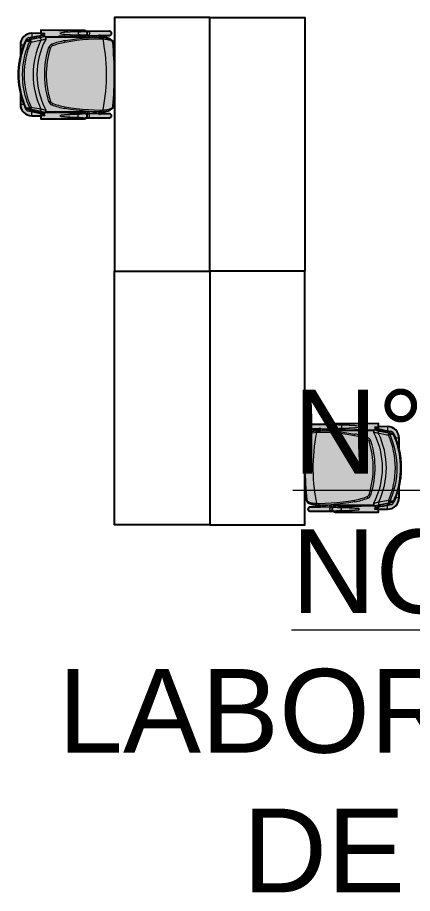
# Model space of a CAD drawing. Header units: metres. Extents: x 512 to 829, y -209 to 245.
# Drawn here: x 706.62 to 709.11, y -134.34 to -128.82 of the extents above; entities that cross this region are included whole.
import ezdxf

# ---------------------------------------------------------------- set-up
doc = ezdxf.new("R2010")
doc.units = ezdxf.units.M
doc.header["$LTSCALE"] = 0.508
doc.layers.get('0').update_dxf_attribs({"lineweight": 15})
doc.layers.add('AMB-NOVOS', color=10, linetype='Continuous', lineweight=15)
doc.layers.add('MB-ARQ-MOBILIÁRIO 02', color=2, linetype='Continuous')
doc.layers.add('MB-ARQ-MOBILIÁRIO-CADEIRAS', color=7, linetype='Continuous')
doc.layers.add('MB-ARQ-MOBILIÁRIO-CADEIRAS-02', color=7, linetype='Continuous', true_color=0x747474)

# ---------------------------------------------------------------- blocks, each defined once
blk = doc.blocks.new('TECTON FIXA')
h = blk.add_hatch(color=256)
edge = h.paths.add_edge_path()
edge.add_line((-0.2473, 0.0321), (-0.2473, 0.0928))
edge.add_line((-0.2473, 0.0928), (-0.2348, 0.0968))
edge.add_line((-0.2348, 0.0968), (-0.2348, 0.0817))
edge.add_arc((-0.105, 0.0817), 0.1298, 180, 204.5205)
edge.add_arc((-0.1939, 0.0412), 0.0321, 204.5205, 259.9408)
edge.add_arc((-0.002, 2.0405), 2.0405, 264.4455, 275.7159)
edge.add_arc((0.196, 0.0391), 0.0294, 280.2206, 337.5854)
edge.add_arc((0.0809, 0.0865), 0.1539, 337.5854, 356.3465)
edge.add_line((0.2344, 0.0767), (0.2348, 0.0968))
edge.add_line((0.2348, 0.0968), (0.2473, 0.0928))
edge.add_line((0.2473, 0.0928), (0.2473, 0.0321))
edge.add_arc((0.26, 0.0321), 0.0127, 180, 360)
edge.add_line((0.2727, 0.0321), (0.2726, 0.1751))
edge.add_arc((0.299, 0.1752), 0.0264, 140.266, 180.0527, ccw=False)
edge.add_line((0.2787, 0.192), (0.279, 0.4651))
edge.add_line((0.279, 0.4651), (0.26, 0.4651))
edge.add_line((0.26, 0.4651), (0.2604, 0.5221))
edge.add_arc((0.1881, 0.5226), 0.0723, 359.6453, 450.3547)
edge.add_line((0.1877, 0.5948), (0.1189, 0.5944))
edge.add_arc((0, 0.0855), 0.5226, 76.8468, 102.9792)
edge.add_line((-0.1174, 0.5948), (-0.1877, 0.5948))
edge.add_arc((-0.1877, 0.5221), 0.0727, 90, 180)
edge.add_line((-0.2604, 0.5221), (-0.26, 0.4651))
edge.add_line((-0.26, 0.4651), (-0.279, 0.4651))
edge.add_line((-0.279, 0.4651), (-0.2789, 0.1891))
edge.add_arc((-0.2605, 0.1891), 0.0185, 180.0184, 226.71)
edge.add_line((-0.2731, 0.1757), (-0.2727, 0.0321))
edge.add_arc((-0.26, 0.0321), 0.0127, 180.1644, 360)
blk.add_lwpolyline([(-0.2727, 0.0321, 1), (-0.2473, 0.0321), (-0.2473, 0.0928), (-0.2348, 0.0968), (-0.2348, 0.0817, 0.107401), (-0.2231, 0.0278, 0.246643), (-0.1995, 0.0096, 0.049216), (0.2012, 0.0101, 0.255663), (0.2231, 0.0278, 0.082044), (0.2344, 0.0767), (0.2348, 0.0968), (0.2473, 0.0928), (0.2473, 0.0321, 1), (0.2727, 0.0321), (0.2726, 0.1751, -0.175367), (0.2787, 0.192), (0.279, 0.4651), (0.26, 0.4651), (0.2604, 0.5221, 0.417845), (0.1877, 0.5948), (0.1189, 0.5944, 0.114521), (-0.1174, 0.5948), (-0.1877, 0.5948, 0.414214), (-0.2604, 0.5221), (-0.26, 0.4651), (-0.279, 0.4651), (-0.2789, 0.1891, 0.206597), (-0.2731, 0.1757), (-0.2727, 0.0321, 0.998567), (-0.2473, 0.0321), (-0.2473, 0.0928), (-0.2348, 0.0968)], format="xyb")
at = {"layer": 'MB-ARQ-MOBILIÁRIO-CADEIRAS', "linetype": 'Continuous', "lineweight": 15}
for p, q in [((-0.213, 0.5562), (-0.213, 0.5633)), ((-0.2098, 0.5579), (-0.2098, 0.5356)), ((-0.1174, 0.5948), (-0.1877, 0.5948)), ((-0.1877, 0.5948), (-0.1877, 0.5736)), ((0.1877, 0.5948), (0.1174, 0.5948)), ((0.1877, 0.5948), (0.1877, 0.5736)), ((0.2098, 0.5579), (0.2098, 0.5356)), ((0.213, 0.5562), (0.213, 0.5633)), ((-0.2604, 0.5221), (-0.2604, 0.4651)), ((-0.2604, 0.5221), (-0.2358, 0.5221)), ((-0.231, 0.5293), (-0.231, 0.5471)), ((-0.2188, 0.5499), (-0.2192, 0.5482)), ((-0.2192, 0.5482), (-0.2192, 0.5399)), ((-0.2188, 0.5356), (-0.2188, 0.5499)), ((-0.2188, 0.5356), (-0.2098, 0.5356)), ((0.2188, 0.5356), (0.2098, 0.5356)), ((0.2188, 0.5356), (0.2188, 0.5499)), ((0.2188, 0.5499), (0.2192, 0.5482)), ((0.2192, 0.5482), (0.2192, 0.5399)), ((0.231, 0.5293), (0.231, 0.5471)), ((0.2604, 0.5221), (0.2358, 0.5221)), ((0.2604, 0.4651), (0.2604, 0.5221)), ((-0.279, 0.4651), (-0.279, 0.3557)), ((-0.279, 0.4651), (-0.26, 0.4651)), ((-0.26, 0.44), (-0.26, 0.4651)), ((-0.26, 0.4651), (-0.2485, 0.4651)), ((-0.2532, 0.4441), (-0.2532, 0.4604)), ((-0.2498, 0.4455), (-0.2494, 0.4465)), ((-0.2498, 0.4455), (-0.2498, 0.4456)), ((-0.2492, 0.447), (-0.2494, 0.4466)), ((-0.2494, 0.4465), (-0.2494, 0.4466)), ((-0.2492, 0.4633), (-0.2492, 0.447)), ((-0.241, 0.3558), (-0.241, 0.442)), ((-0.24, 0.4435), (-0.24, 0.4433)), ((-0.2395, 0.4452), (-0.2395, 0.4447)), ((0.2395, 0.4452), (0.2395, 0.4447)), ((0.24, 0.4433), (0.24, 0.4435)), ((0.241, 0.442), (0.241, 0.3558)), ((0.26, 0.4651), (0.2485, 0.4651)), ((0.2492, 0.4633), (0.2492, 0.447)), ((0.2492, 0.447), (0.2494, 0.4466)), ((0.2494, 0.4465), (0.2494, 0.4466)), ((0.2498, 0.4455), (0.2494, 0.4465)), ((0.2498, 0.4455), (0.2498, 0.4456)), ((0.2532, 0.4441), (0.2532, 0.4604)), ((0.26, 0.44), (0.26, 0.4651)), ((0.279, 0.4651), (0.26, 0.4651)), ((0.279, 0.3557), (0.279, 0.4651)), ((-0.241, 0.4415), (-0.2407, 0.4416)), ((-0.235, 0.1685), (-0.235, 0.4342)), ((-0.2229, 0.4344), (-0.2237, 0.434)), ((-0.2229, 0.4344), (-0.2215, 0.435)), ((0.2229, 0.4344), (0.2215, 0.435)), ((0.2229, 0.4344), (0.2237, 0.434)), ((0.235, 0.4343), (0.235, 0.1685)), ((0.241, 0.4415), (0.2407, 0.4416)), ((-0.279, 0.3557), (-0.279, 0.3555)), ((-0.2787, 0.3449), (-0.2788, 0.3449)), ((-0.2412, 0.3449), (-0.2413, 0.3449)), ((-0.241, 0.3556), (-0.241, 0.3558)), ((0.2412, 0.3449), (0.2413, 0.3449)), ((0.2787, 0.3449), (0.2788, 0.3449)), ((0.279, 0.3557), (0.279, 0.3555)), ((-0.279, 0.2629), (-0.279, 0.1891)), ((-0.2688, 0.2306), (-0.2512, 0.2306)), ((-0.241, 0.1891), (-0.241, 0.2625)), ((0.241, 0.2625), (0.241, 0.1891)), ((0.2688, 0.2306), (0.2512, 0.2306)), ((0.279, 0.1891), (0.279, 0.2629)), ((-0.279, 0.1891), (-0.2789, 0.1891)), ((-0.2727, 0.1752), (-0.2727, 0.1691)), ((-0.2727, 0.1691), (-0.2727, 0.0321)), ((-0.2473, 0.1691), (-0.2473, 0.1751)), ((-0.2473, 0.1034), (-0.2473, 0.1691)), ((-0.2473, 0.1685), (-0.235, 0.1685)), ((-0.2411, 0.1891), (-0.241, 0.1891)), ((0.2473, 0.1685), (0.235, 0.1685)), ((0.2411, 0.1891), (0.241, 0.1891)), ((0.2473, 0.1752), (0.2473, 0.1691)), ((0.2473, 0.1691), (0.2473, 0.1034)), ((0.2727, 0.1691), (0.2727, 0.1751)), ((0.2727, 0.0321), (0.2727, 0.1691)), ((0.279, 0.1891), (0.2789, 0.1891)), ((-0.2473, 0.1596), (-0.2359, 0.1576)), ((-0.2473, 0.1097), (-0.2344, 0.1139)), ((-0.2473, 0.1096), (-0.2344, 0.1138)), ((-0.2442, 0.1108), (-0.2359, 0.1576)), ((0.2473, 0.1097), (0.2344, 0.1139)), ((0.2473, 0.1096), (0.2344, 0.1138)), ((0.2473, 0.1596), (0.2359, 0.1576)), ((0.2359, 0.1576), (0.2442, 0.1108)), ((-0.2504, 0.0918), (-0.2348, 0.0968)), ((-0.2473, 0.0321), (-0.2473, 0.0929)), ((-0.235, 0.0891), (-0.235, 0.0883)), ((0.2504, 0.0918), (0.2348, 0.0968)), ((0.235, 0.0883), (0.235, 0.0891)), ((0.2473, 0.093), (0.2473, 0.0321)), ((-0.2231, 0.0278), (-0.2231, 0.0285)), ((-0.1981, 0.0092), (-0.1981, 0.0093)), ((0.1981, 0.0092), (0.1981, 0.0093)), ((0.2231, 0.0278), (0.2231, 0.0285))]:
    blk.add_line(p, q, dxfattribs=at)
at = {"layer": 'MB-ARQ-MOBILIÁRIO-CADEIRAS', "linetype": 'Continuous', "lineweight": 15, "flags": 128}
for points in [[(-0.213, 0.5633), (-0.1931, 0.5716), (-0.1728, 0.5791), (-0.1523, 0.5857), (-0.1315, 0.5915), (-0.1098, 0.5966), (-0.0879, 0.6008), (-0.0659, 0.604), (-0.0438, 0.6063), (-0.0219, 0.6077), (0, 0.6082), (0.0216, 0.6077), (0.0432, 0.6064), (0.0648, 0.6042), (0.0862, 0.6011), (0.1081, 0.597), (0.1298, 0.5919), (0.1512, 0.586), (0.1724, 0.5792), (0.1929, 0.5717), (0.213, 0.5633)], [(-0.231, 0.5471), (-0.23, 0.5497), (-0.2282, 0.5524), (-0.2259, 0.5549), (-0.2231, 0.5573), (-0.2196, 0.5598), (-0.2156, 0.5621), (-0.213, 0.5633)], [(-0.2188, 0.5499), (-0.2183, 0.5512), (-0.2174, 0.5526), (-0.2163, 0.5538), (-0.2149, 0.555), (-0.2131, 0.5562), (-0.2111, 0.5573), (-0.2098, 0.5579)], [(-0.2098, 0.5579), (-0.1903, 0.566), (-0.1704, 0.5732), (-0.1503, 0.5797), (-0.1299, 0.5854), (-0.1087, 0.5903), (-0.0873, 0.5944), (-0.0658, 0.5976), (-0.0441, 0.5999), (-0.0221, 0.6013), (0, 0.6018), (0.0214, 0.6013), (0.0429, 0.6), (0.0642, 0.5978), (0.0854, 0.5947), (0.1071, 0.5907), (0.1286, 0.5857), (0.1499, 0.5798), (0.1709, 0.5731), (0.1905, 0.5659), (0.2098, 0.5579)], [(-0.2098, 0.5356), (-0.1906, 0.5437), (-0.1711, 0.5511), (-0.1513, 0.5576), (-0.1313, 0.5634), (-0.1104, 0.5685), (-0.0894, 0.5727), (-0.0681, 0.576), (-0.0468, 0.5785), (-0.0234, 0.5801), (0, 0.5806), (0.0246, 0.58), (0.0491, 0.5782), (0.0736, 0.5752), (0.0978, 0.5711), (0.1218, 0.5658), (0.1443, 0.5598), (0.1665, 0.5527), (0.1884, 0.5446), (0.2098, 0.5356)], [(0.2188, 0.5499), (0.2183, 0.5512), (0.2174, 0.5526), (0.2163, 0.5538), (0.2149, 0.555), (0.2131, 0.5562), (0.2111, 0.5573), (0.2098, 0.5579)], [(0.231, 0.5471), (0.23, 0.5497), (0.2282, 0.5524), (0.2259, 0.5549), (0.2231, 0.5573), (0.2196, 0.5598), (0.2156, 0.5621), (0.213, 0.5633)], [(-0.2427, 0.4875), (-0.2369, 0.5175), (-0.231, 0.5471)], [(-0.2419, 0.4736), (-0.2365, 0.5017), (-0.231, 0.5293)], [(-0.2256, 0.526), (-0.2263, 0.5221), (-0.2293, 0.5066), (-0.2362, 0.4704)], [(-0.2317, 0.4728), (-0.2257, 0.5037), (-0.2196, 0.5341)], [(-0.2313, 0.4728), (-0.2251, 0.5044), (-0.2188, 0.5356)], [(-0.231, 0.5293), (-0.2304, 0.5309), (-0.2292, 0.5326), (-0.2273, 0.5345), (-0.2247, 0.5366), (-0.2221, 0.5383), (-0.2192, 0.5399)], [(-0.2055, 0.5271), (-0.2075, 0.5268), (-0.2095, 0.5268), (-0.2116, 0.5272), (-0.2135, 0.528), (-0.2152, 0.5291), (-0.2166, 0.5304), (-0.2178, 0.532), (-0.2185, 0.5338), (-0.2188, 0.5356)], [(-0.2055, 0.5271), (-0.2073, 0.5176), (-0.2147, 0.4791), (-0.2174, 0.4646)], [(0.2055, 0.5271), (0.2075, 0.5268), (0.2095, 0.5268), (0.2116, 0.5272), (0.2135, 0.528), (0.2152, 0.5291), (0.2167, 0.5304), (0.2178, 0.532), (0.2185, 0.5338), (0.2188, 0.5356)], [(0.2055, 0.5271), (0.2073, 0.5176), (0.2147, 0.4791), (0.2174, 0.4646)], [(0.2313, 0.4728), (0.2251, 0.5044), (0.2188, 0.5356)], [(0.231, 0.5293), (0.2304, 0.5309), (0.2292, 0.5326), (0.2273, 0.5345), (0.2247, 0.5366), (0.2221, 0.5383), (0.2192, 0.5399)], [(0.2317, 0.4728), (0.2257, 0.5037), (0.2196, 0.5341)], [(0.2256, 0.526), (0.2263, 0.5221), (0.2293, 0.5066), (0.2362, 0.4704)], [(0.2427, 0.4875), (0.2369, 0.5175), (0.231, 0.5471)], [(0.2419, 0.4736), (0.2365, 0.5017), (0.231, 0.5293)], [(-0.2494, 0.4466), (-0.2496, 0.4462), (-0.2498, 0.4456)], [(-0.2494, 0.4465), (-0.2481, 0.4496), (-0.2468, 0.4532), (-0.2456, 0.4574), (-0.2437, 0.4649), (-0.2419, 0.4736)], [(-0.2435, 0.4431), (-0.2439, 0.442), (-0.244, 0.4412)], [(-0.244, 0.4412), (-0.2428, 0.4417), (-0.2417, 0.442), (-0.2411, 0.4421), (-0.241, 0.442)], [(-0.2362, 0.4704), (-0.2369, 0.4665), (-0.2384, 0.4594), (-0.24, 0.4532), (-0.2417, 0.4476), (-0.2435, 0.4431)], [(-0.24, 0.4433), (-0.2399, 0.4437), (-0.2395, 0.4447)], [(-0.24, 0.4433), (-0.24, 0.4429), (-0.2398, 0.4414), (-0.2394, 0.4398), (-0.2388, 0.4383), (-0.2379, 0.4368), (-0.2366, 0.4355), (-0.2352, 0.4344), (-0.2338, 0.4336), (-0.2323, 0.4331), (-0.2309, 0.4328), (-0.2295, 0.4327), (-0.2283, 0.4327), (-0.2272, 0.4329), (-0.2261, 0.4332), (-0.225, 0.4335), (-0.2237, 0.434), (-0.2237, 0.434)], [(-0.2395, 0.4452), (-0.2381, 0.4482), (-0.2368, 0.4519), (-0.2355, 0.4561), (-0.2342, 0.4611), (-0.2329, 0.4666), (-0.2317, 0.4728)], [(-0.2395, 0.4447), (-0.2381, 0.4477), (-0.2367, 0.4514), (-0.2353, 0.4557), (-0.234, 0.4608), (-0.2326, 0.4665), (-0.2313, 0.4728)], [(-0.2174, 0.4646), (-0.2192, 0.4642), (-0.2211, 0.4641), (-0.2231, 0.4643), (-0.2249, 0.4648), (-0.2266, 0.4657), (-0.2281, 0.4667), (-0.2294, 0.468), (-0.2304, 0.4695), (-0.231, 0.4711), (-0.2313, 0.4728)], [(-0.2174, 0.4646), (-0.2182, 0.4599), (-0.2191, 0.4555), (-0.2204, 0.4494), (-0.2218, 0.4441), (-0.2233, 0.4395), (-0.2248, 0.4359)], [(0.2174, 0.4646), (0.2192, 0.4642), (0.2211, 0.4641), (0.2231, 0.4643), (0.2249, 0.4648), (0.2266, 0.4657), (0.2281, 0.4667), (0.2294, 0.468), (0.2304, 0.4695), (0.231, 0.4711), (0.2313, 0.4728)], [(0.2174, 0.4646), (0.2183, 0.4599), (0.2191, 0.4555), (0.2204, 0.4494), (0.2218, 0.4441), (0.2233, 0.4395), (0.2248, 0.4359)], [(0.2237, 0.434), (0.2249, 0.4335), (0.226, 0.4332), (0.2272, 0.4329), (0.2284, 0.4327), (0.2297, 0.4327), (0.2311, 0.4328), (0.2326, 0.4332), (0.2342, 0.4338), (0.2356, 0.4346), (0.2369, 0.4357), (0.2381, 0.4371), (0.2389, 0.4386), (0.2395, 0.4401), (0.2399, 0.4416), (0.24, 0.4431), (0.24, 0.4433)], [(0.2395, 0.4447), (0.2381, 0.4477), (0.2367, 0.4514), (0.2353, 0.4557), (0.234, 0.4608), (0.2326, 0.4665), (0.2313, 0.4728)], [(0.2395, 0.4452), (0.2381, 0.4482), (0.2368, 0.4519), (0.2355, 0.4561), (0.2342, 0.4611), (0.2329, 0.4666), (0.2317, 0.4728)], [(0.2362, 0.4704), (0.237, 0.4665), (0.2384, 0.4594), (0.24, 0.4532), (0.2417, 0.4476), (0.2435, 0.4431)], [(0.24, 0.4433), (0.2399, 0.4437), (0.2395, 0.4447)], [(0.244, 0.4412), (0.2428, 0.4417), (0.2417, 0.442), (0.2411, 0.4421), (0.241, 0.442)], [(0.2494, 0.4465), (0.2481, 0.4496), (0.2468, 0.4532), (0.2456, 0.4574), (0.2437, 0.4649), (0.2419, 0.4736)], [(0.2435, 0.4431), (0.2439, 0.442), (0.244, 0.4412)], [(0.2494, 0.4466), (0.2496, 0.4462), (0.2498, 0.4456)], [(-0.2248, 0.4359), (-0.2252, 0.435), (-0.2253, 0.4344), (-0.225, 0.434), (-0.2244, 0.4339), (-0.2229, 0.4344)], [(-0.2237, 0.434), (-0.2228, 0.4344), (-0.2215, 0.4351)], [(-0.1722, 0.4145), (-0.1462, 0.4221), (-0.1199, 0.4285), (-0.0933, 0.4336), (-0.0728, 0.4366), (-0.0521, 0.4389), (-0.0314, 0.4405), (-0.0106, 0.4412), (0.0122, 0.4412), (0.0351, 0.4402), (0.0579, 0.4384), (0.0806, 0.4356), (0.1038, 0.4317), (0.1269, 0.4269), (0.1497, 0.4212), (0.1722, 0.4145)], [(-0.1722, 0.4145), (-0.172, 0.4144), (-0.1717, 0.4139), (-0.1713, 0.413), (-0.1708, 0.4118), (-0.1702, 0.4104), (-0.1696, 0.4087), (-0.1689, 0.4068), (-0.1683, 0.4049)], [(0.1683, 0.4049), (0.1469, 0.4113), (0.1253, 0.4168), (0.1034, 0.4215), (0.0814, 0.4252), (0.0586, 0.4282), (0.0356, 0.4301), (0.0126, 0.4312), (-0.0104, 0.4312), (-0.0369, 0.4301), (-0.0633, 0.4277), (-0.0895, 0.424), (-0.1161, 0.4189), (-0.1424, 0.4126), (-0.1683, 0.4049)], [(0.1722, 0.4145), (0.172, 0.4144), (0.1717, 0.4139), (0.1713, 0.413), (0.1708, 0.4118), (0.1702, 0.4104), (0.1696, 0.4087), (0.1689, 0.4068), (0.1683, 0.4049)], [(0.2216, 0.4351), (0.2224, 0.4346), (0.2237, 0.434)], [(0.2248, 0.4359), (0.2252, 0.435), (0.2253, 0.4344), (0.225, 0.434), (0.2244, 0.4339), (0.2229, 0.4344)], [(-0.279, 0.3555), (-0.279, 0.3541), (-0.2789, 0.351), (-0.2788, 0.348), (-0.2788, 0.3452), (-0.2788, 0.3449)], [(-0.279, 0.3555), (-0.279, 0.354), (-0.2789, 0.3511), (-0.2787, 0.3479), (-0.2787, 0.3461), (-0.2787, 0.3449)], [(-0.2788, 0.3449), (-0.2789, 0.3234), (-0.2789, 0.2973), (-0.279, 0.2795)], [(-0.2787, 0.3449), (-0.2788, 0.3197), (-0.2789, 0.2945), (-0.279, 0.2795)], [(-0.2413, 0.3449), (-0.2413, 0.3481), (-0.2411, 0.3513), (-0.241, 0.3539), (-0.241, 0.3556)], [(-0.241, 0.2808), (-0.2411, 0.2897), (-0.2412, 0.315), (-0.2413, 0.3449)], [(-0.2412, 0.3449), (-0.2412, 0.347), (-0.2411, 0.3498), (-0.241, 0.3526), (-0.241, 0.3556)], [(-0.241, 0.2808), (-0.2411, 0.3058), (-0.2412, 0.332), (-0.2412, 0.3449)], [(0.2413, 0.3449), (0.2413, 0.3481), (0.2411, 0.3513), (0.241, 0.3539), (0.241, 0.3558)], [(0.2412, 0.3449), (0.2412, 0.3307), (0.2411, 0.3046), (0.241, 0.2806)], [(0.241, 0.2806), (0.2411, 0.2897), (0.2412, 0.315), (0.2413, 0.3449)], [(0.279, 0.3555), (0.279, 0.354), (0.2789, 0.3511), (0.2787, 0.3479), (0.2787, 0.3461), (0.2787, 0.3449)], [(0.2787, 0.3449), (0.2788, 0.3197), (0.2789, 0.2945), (0.279, 0.2794)], [(0.2788, 0.3449), (0.2788, 0.3462), (0.2789, 0.3489), (0.2789, 0.3518), (0.279, 0.3548), (0.279, 0.3555)], [(0.279, 0.2794), (0.279, 0.2936), (0.2789, 0.3197), (0.2788, 0.3449)], [(-0.279, 0.2795), (-0.279, 0.2693), (-0.279, 0.2629)], [(-0.241, 0.2625), (-0.241, 0.2645), (-0.241, 0.2808)], [(-0.235, 0.0909), (-0.234, 0.1283), (-0.2321, 0.1657), (-0.2291, 0.203), (-0.225, 0.2405), (-0.2199, 0.2778), (-0.2138, 0.315)], [(-0.2031, 0.3133), (-0.2091, 0.2767), (-0.2141, 0.24), (-0.2181, 0.2031), (-0.2212, 0.1658), (-0.2232, 0.1285), (-0.2242, 0.0912)], [(0.2242, 0.0912), (0.2232, 0.1283), (0.2212, 0.1653), (0.2182, 0.2023), (0.2142, 0.2394), (0.2091, 0.2765), (0.2031, 0.3133)], [(0.2138, 0.315), (0.2199, 0.2781), (0.225, 0.241), (0.229, 0.2038), (0.232, 0.1662), (0.234, 0.1286), (0.235, 0.0909)], [(0.241, 0.2625), (0.241, 0.2645), (0.241, 0.2806)], [(0.279, 0.2794), (0.279, 0.2693), (0.279, 0.2629)], [(-0.2789, 0.1891), (-0.2784, 0.195), (-0.2776, 0.201), (-0.2765, 0.2072), (-0.2754, 0.2136), (-0.2741, 0.2221), (-0.2733, 0.2308)], [(-0.2688, 0.2306), (-0.2693, 0.2216), (-0.2702, 0.2126), (-0.2716, 0.1997), (-0.2722, 0.1933), (-0.2725, 0.187)], [(-0.2475, 0.187), (-0.248, 0.1956), (-0.2489, 0.2044), (-0.2503, 0.2174), (-0.2508, 0.224), (-0.2512, 0.2306)], [(-0.2467, 0.2308), (-0.2462, 0.2245), (-0.2454, 0.2182), (-0.2443, 0.212), (-0.2432, 0.2058), (-0.2419, 0.1974), (-0.2411, 0.1891)], [(0.2467, 0.2308), (0.2462, 0.2245), (0.2454, 0.2182), (0.2443, 0.212), (0.2432, 0.2058), (0.2419, 0.1974), (0.2411, 0.1891)], [(0.2475, 0.187), (0.248, 0.1956), (0.2489, 0.2044), (0.2503, 0.2174), (0.2508, 0.224), (0.2512, 0.2306)], [(0.2688, 0.2306), (0.2693, 0.2216), (0.2702, 0.2126), (0.2716, 0.1997), (0.2722, 0.1933), (0.2725, 0.187)], [(0.2789, 0.1891), (0.2784, 0.195), (0.2776, 0.201), (0.2765, 0.2072), (0.2754, 0.2136), (0.2741, 0.2221), (0.2733, 0.2308)], [(-0.2789, 0.1891), (-0.2787, 0.1887), (-0.2783, 0.1883), (-0.2776, 0.188), (-0.2769, 0.1877), (-0.2759, 0.1874), (-0.2749, 0.1872), (-0.2737, 0.1871), (-0.2725, 0.187)], [(-0.2782, 0.184), (-0.2787, 0.186), (-0.2789, 0.1891)], [(-0.2783, 0.184), (-0.2778, 0.1824), (-0.2768, 0.1803), (-0.2755, 0.1783), (-0.274, 0.1765), (-0.2722, 0.1749), (-0.2703, 0.1735), (-0.2682, 0.1724), (-0.2659, 0.1715), (-0.2635, 0.171), (-0.2611, 0.1707), (-0.2586, 0.1707), (-0.2562, 0.171), (-0.2538, 0.1716), (-0.2515, 0.1725), (-0.2494, 0.1737), (-0.2474, 0.1752), (-0.2457, 0.1768), (-0.2442, 0.1787), (-0.243, 0.1807), (-0.242, 0.1829), (-0.2417, 0.1841)], [(-0.2727, 0.1691), (-0.2726, 0.1676), (-0.2721, 0.1658), (-0.2713, 0.164), (-0.2702, 0.1624), (-0.2688, 0.1609), (-0.2671, 0.1597), (-0.2652, 0.1588), (-0.2632, 0.1582), (-0.2611, 0.1579), (-0.2589, 0.1579), (-0.2568, 0.1582), (-0.2548, 0.1588), (-0.2529, 0.1597), (-0.2512, 0.1609), (-0.2498, 0.1624), (-0.2487, 0.164), (-0.2479, 0.1658), (-0.2474, 0.1676), (-0.2473, 0.1691)], [(-0.2725, 0.187), (-0.2724, 0.1848), (-0.2719, 0.1828), (-0.2711, 0.1809), (-0.27, 0.1792), (-0.2686, 0.1777), (-0.267, 0.1764), (-0.2651, 0.1754), (-0.2631, 0.1748), (-0.2611, 0.1744), (-0.2589, 0.1744), (-0.2569, 0.1748), (-0.2549, 0.1754), (-0.253, 0.1764), (-0.2514, 0.1777), (-0.25, 0.1792), (-0.2488, 0.181), (-0.248, 0.1829), (-0.2476, 0.1849), (-0.2475, 0.187)], [(-0.2475, 0.187), (-0.2463, 0.1871), (-0.2451, 0.1872), (-0.2441, 0.1874), (-0.2431, 0.1877), (-0.2423, 0.188), (-0.2417, 0.1883), (-0.2413, 0.1887), (-0.2411, 0.1891)], [(-0.2411, 0.1891), (-0.2413, 0.1861), (-0.2417, 0.1841)], [(0.2475, 0.187), (0.2463, 0.1871), (0.2451, 0.1872), (0.2441, 0.1874), (0.2431, 0.1877), (0.2424, 0.188), (0.2417, 0.1883), (0.2413, 0.1887), (0.2411, 0.1891)], [(0.2411, 0.1891), (0.2413, 0.1861), (0.2418, 0.184)], [(0.2417, 0.184), (0.2422, 0.1824), (0.2432, 0.1803), (0.2445, 0.1783), (0.246, 0.1765), (0.2478, 0.1749), (0.2497, 0.1735), (0.2518, 0.1724), (0.2541, 0.1715), (0.2565, 0.171), (0.2589, 0.1707), (0.2614, 0.1707), (0.2638, 0.171), (0.2662, 0.1716), (0.2685, 0.1725), (0.2706, 0.1737), (0.2726, 0.1751), (0.2743, 0.1768), (0.2758, 0.1787), (0.277, 0.1807), (0.278, 0.1829), (0.2783, 0.1841)], [(0.2727, 0.1691), (0.2726, 0.1676), (0.2721, 0.1658), (0.2713, 0.164), (0.2702, 0.1624), (0.2688, 0.1609), (0.2671, 0.1597), (0.2652, 0.1588), (0.2632, 0.1582), (0.2611, 0.1579), (0.2589, 0.1579), (0.2568, 0.1582), (0.2548, 0.1588), (0.2529, 0.1597), (0.2512, 0.1609), (0.2498, 0.1624), (0.2487, 0.164), (0.2479, 0.1658), (0.2474, 0.1676), (0.2473, 0.1691)], [(0.2725, 0.187), (0.2724, 0.1848), (0.2719, 0.1828), (0.2711, 0.1809), (0.27, 0.1792), (0.2686, 0.1777), (0.267, 0.1764), (0.2651, 0.1754), (0.2631, 0.1748), (0.2611, 0.1744), (0.2589, 0.1744), (0.2569, 0.1748), (0.2549, 0.1754), (0.253, 0.1764), (0.2514, 0.1777), (0.25, 0.1792), (0.2488, 0.181), (0.248, 0.1829), (0.2476, 0.1849), (0.2475, 0.187)], [(0.2789, 0.1891), (0.2787, 0.1887), (0.2783, 0.1883), (0.2777, 0.188), (0.2769, 0.1877), (0.2759, 0.1874), (0.2749, 0.1872), (0.2737, 0.1871), (0.2725, 0.187)], [(0.2783, 0.1841), (0.2787, 0.186), (0.2789, 0.1891)], [(-0.2473, 0.1034), (-0.2475, 0.1012), (-0.2483, 0.0981), (-0.249, 0.0963), (-0.2498, 0.0946), (-0.2506, 0.0932), (-0.2509, 0.0923), (-0.2509, 0.0919), (-0.2506, 0.0918), (-0.2504, 0.0918)], [(-0.2341, 0.072), (-0.2348, 0.0814), (-0.235, 0.0909)], [(-0.2341, 0.072), (-0.2339, 0.072), (-0.2332, 0.0721), (-0.2322, 0.0722), (-0.2309, 0.0723), (-0.2292, 0.0725), (-0.2274, 0.0727), (-0.2254, 0.0729), (-0.2233, 0.0732)], [(-0.2242, 0.0912), (-0.224, 0.0822), (-0.2233, 0.0732)], [(-0.2233, 0.0732), (-0.1944, 0.0679), (-0.1653, 0.0633), (-0.1361, 0.0594), (-0.1066, 0.0562), (-0.0771, 0.0538), (-0.0474, 0.0521), (-0.0181, 0.0512), (0.0113, 0.0512), (0.0407, 0.0518), (0.0703, 0.0533), (0.0998, 0.0556), (0.1292, 0.0586), (0.1528, 0.0615), (0.1764, 0.065), (0.1999, 0.0688), (0.2233, 0.0732)], [(0.2233, 0.0732), (0.224, 0.0821), (0.2242, 0.0912)], [(0.2341, 0.072), (0.2339, 0.072), (0.2332, 0.0721), (0.2322, 0.0722), (0.2309, 0.0723), (0.2292, 0.0725), (0.2274, 0.0727), (0.2254, 0.0729), (0.2233, 0.0732)], [(0.235, 0.0909), (0.2348, 0.0814), (0.2341, 0.072)], [(0.2473, 0.1034), (0.2473, 0.1034), (0.2475, 0.1012), (0.2483, 0.0981), (0.249, 0.0963), (0.2498, 0.0946), (0.2506, 0.0932), (0.2509, 0.0923), (0.2509, 0.0919), (0.2506, 0.0918), (0.2504, 0.0918)], [(-0.2231, 0.0285), (-0.2226, 0.0275), (-0.2218, 0.0266), (-0.2209, 0.0259), (-0.2197, 0.0253), (-0.2185, 0.0248), (-0.2171, 0.0246), (-0.2157, 0.0245), (-0.2142, 0.0246)], [(-0.2142, 0.0246), (-0.2127, 0.0209), (-0.2109, 0.0178), (-0.2088, 0.0151), (-0.2059, 0.0125), (-0.2028, 0.0107), (-0.1995, 0.0096), (-0.1984, 0.0093), (-0.1981, 0.0093), (-0.1981, 0.0093), (-0.1981, 0.0093)], [(0.1981, 0.0093), (0.167, 0.0067), (0.1358, 0.0045), (0.0895, 0.0021), (0.0432, 0.0007), (-0.0033, 0.0003), (-0.0498, 0.0008), (-0.0869, 0.002), (-0.124, 0.0038), (-0.1611, 0.0062), (-0.1981, 0.0093)], [(-0.1981, 0.0092), (-0.168, 0.0066), (-0.1379, 0.0044), (-0.1076, 0.0027), (-0.0772, 0.0014), (-0.0543, 0.0007), (-0.0314, 0.0002)], [(-0.0314, 0.0002), (0, 0), (0.0314, 0.0002)], [(0.0314, 0.0002), (0.0543, 0.0007), (0.0772, 0.0014), (0.1075, 0.0027), (0.1378, 0.0044), (0.168, 0.0066), (0.1981, 0.0092)], [(0.1981, 0.0093), (0.1981, 0.0093), (0.1981, 0.0093), (0.1984, 0.0093), (0.1995, 0.0096), (0.2028, 0.0107), (0.2059, 0.0125), (0.2088, 0.0151), (0.2109, 0.0178), (0.2127, 0.0209), (0.2142, 0.0246)], [(0.2231, 0.0285), (0.2226, 0.0275), (0.2218, 0.0266), (0.2209, 0.0259), (0.2197, 0.0253), (0.2185, 0.0248), (0.2171, 0.0246), (0.2157, 0.0245), (0.2142, 0.0246)]]:
    blk.add_lwpolyline(points, dxfattribs=at)
at = {"layer": 'MB-ARQ-MOBILIÁRIO-CADEIRAS', "linetype": 'Continuous', "lineweight": 15}
for centre, radius, start, end in [((-0.1877, 0.5221), 0.0727, 90, 180), ((0, 0.0732), 0.4983, 65.6464, 114.3536), ((0.1877, 0.5221), 0.0727, 0, 90), ((-0.2269, 0.53), 0.00416, 188.5717, 288.717), ((-0.2102, 0.5209), 0.0162, 125.4756, 161.5012), ((-0.2532, 0.5396), 0.034, 350.6524, 0.5406), ((0, 0.0169), 0.4977, 64.0966, 115.9034), ((-0.1511, 0.5605), 0.0638, 202.9741, 211.4804), ((0.1511, 0.5605), 0.0638, 328.5196, 337.0259), ((0.2532, 0.5396), 0.034, 179.4594, 189.3476), ((0.2102, 0.5209), 0.0162, 18.4988, 54.5244), ((0.2269, 0.53), 0.00416, 251.283, 351.4283), ((-0.1961, 0.3364), 0.1217, 116.2047, 121.6837), ((0, 0.0169), 0.4965, 120.6581, 121.5751), ((-0.2584, 0.4718), 0.0125, 294.6433, 317.3538), ((-0.2612, 0.4591), 0.017, 298.1422, 314.8569), ((-0.2453, 0.4455), 0.00447, 179.2728, 287.2626), ((-0.2453, 0.4467), 0.00406, 182.2689, 297.618), ((-0.3636, 0.5073), 0.1226, 338.9866, 350.7176), ((-0.2378, 0.4743), 0.00418, 189.2495, 291.4292), ((0, 0.0169), 0.4882, 119.4361, 119.547), ((-0.2372, 0.4435), 0.00277, 143.533, 180.5237), ((-0.2293, 0.445), 0.0101, 181.9196, 296.3926), ((0, 0.0169), 0.5113, 116.9435, 117.5164), ((0, 0.0169), 0.4732, 62.0829, 117.9171), ((0.2293, 0.445), 0.0101, 243.6074, 358.0804), ((0, 0.0169), 0.5113, 62.4836, 63.0565), ((0.2378, 0.4743), 0.00418, 248.5708, 350.7505), ((0.2372, 0.4435), 0.00277, 359.4763, 36.467), ((0, 0.0169), 0.4882, 60.453, 60.5631), ((0.3636, 0.5073), 0.1226, 189.2824, 201.0134), ((0.2453, 0.4467), 0.00406, 242.382, 357.7311), ((0.2453, 0.4455), 0.00447, 252.7374, 0.7272), ((0.2584, 0.4718), 0.0125, 222.6462, 245.3567), ((0.2612, 0.4591), 0.017, 225.1431, 241.8578), ((0.1961, 0.3364), 0.1217, 58.3163, 63.7953), ((0, 0.0169), 0.4965, 58.4249, 59.3419), ((0.2233, 0.2369), 0.444, 158.9059, 169.8688), ((0.2253, 0.2368), 0.4351, 158.9426, 169.8619), ((-0.163, 0.3859), 0.0299, 107.7751, 158.908), ((-0.2178, 0.3051), 0.0955, 67.1835, 73.6696), ((-0.1622, 0.386), 0.0199, 107.8621, 158.9799), ((0.1622, 0.386), 0.0199, 21.0197, 72.1383), ((0.163, 0.3859), 0.0299, 21.0921, 72.2248), ((0.2178, 0.3051), 0.0955, 106.3304, 112.8165), ((-0.2253, 0.2368), 0.4351, 10.1381, 21.0574), ((-0.2233, 0.2369), 0.444, 10.1312, 21.0941), ((0.0864, 0.3477), 0.1549, 358.9672, 2.9502), ((-0.226, 0.2016), 0.1141, 78.4183, 83.8838), ((0.226, 0.2016), 0.1141, 96.1162, 101.5817), ((-0.2642, 0.384), 0.1535, 266.5839, 268.2582), ((-0.2558, 0.384), 0.1535, 271.7418, 273.4161), ((0.2558, 0.384), 0.1535, 266.5839, 268.2582), ((0.2642, 0.384), 0.1535, 271.7418, 273.4161), ((-0.26, 0.1891), 0.019, 180, 195.191), ((-0.26, 0.1891), 0.019, 344.7874, 0), ((-0.2977, 0.1685), 0.0627, 350, 0), ((0.2977, 0.1685), 0.0627, 180, 190), ((0.26, 0.1891), 0.019, 180, 195.1712), ((0.26, 0.1891), 0.019, 344.7721, 0), ((-0.2278, 0.0248), 0.0665, 86.8761, 96.2235), ((-0.0757, 0.0881), 0.1592, 179.9392, 202.2345), ((-0.0703, 0.0901), 0.1647, 186.3143, 201.9491), ((-0.0042, 0.0893), 0.2197, 184.2099, 197.1245), ((0.0044, 0.0892), 0.2195, 342.8701, 355.7956), ((0.0769, 0.0878), 0.1581, 337.7028, 0.1577), ((0.0704, 0.0901), 0.1647, 338.0486, 353.6881), ((0.2278, 0.0248), 0.0665, 83.7765, 93.1239), ((-0.26, 0.0321), 0.0127, 180, 0), ((-0.1945, 0.04), 0.0309, 201.723, 263.2963), ((-0.1952, 0.0392), 0.0301, 202.0606, 264.6057), ((0.1945, 0.04), 0.0309, 276.7037, 338.277), ((0.1952, 0.0391), 0.0301, 275.3866, 337.9471), ((0.26, 0.0321), 0.0127, 180, 0)]:
    blk.add_arc(centre, radius, start, end, dxfattribs=at)
for centre, ratio in [((-0.26, -0.0544), 0.047572), ((-0.26, -0.0546), 0.031548), ((0.26, -0.0544), 0.047572), ((0.26, -0.0546), 0.031548)]:
    blk.add_ellipse(centre, major_axis=(0, 0.3994), ratio=ratio, start_param=5.507673, end_param=7.058698, dxfattribs=at)

msp = doc.modelspace()

# ---------------------------------------------------------------- linework, layer by layer
at = {"layer": 'MB-ARQ-MOBILIÁRIO 02'}
for points in [[(707.8335, -128.8176), (707.2335, -128.8176), (707.2335, -130.4176), (707.8335, -130.4176)], [(707.8335, -128.8176), (708.4335, -128.8176), (708.4335, -130.4176), (707.8335, -130.4176)], [(707.8335, -132.0176), (707.2335, -132.0176), (707.2335, -130.4176), (707.8335, -130.4176)], [(707.8335, -132.0176), (708.4335, -132.0176), (708.4335, -130.4176), (707.8335, -130.4176)]]:
    msp.add_lwpolyline(points, close=True, dxfattribs=at)

# ---------------------------------------------------------------- block references
at = {"layer": 'MB-ARQ-MOBILIÁRIO-CADEIRAS-02', "linetype": 'Continuous'}
for p, rotation in [((707.2335, -129.1774), 90.00000000000001), ((708.4335, -131.6579), 270)]:
    msp.add_blockref('TECTON FIXA', p, dxfattribs=dict(at, rotation=rotation))

# ---------------------------------------------------------------- texts
at = {"layer": 'AMB-NOVOS', "linetype": 'Continuous', "lineweight": 0, "insert": (707.6074, -131.1651), "char_height": 0.528095, "attachment_point": 1}
msp.add_mtext_dynamic_manual_height_columns('\\pi0.75136;{\\fArial|b0|i0|c0|p34;\\LN°:\\l 221\\P\\pi0.74109;\\LNOME: \\P\\pi-0.73116;\\lLABORATÓRIO \\P\\pi0.43363;DE ENG.  }', width=3.779715, gutter_width=1.5088, heights=[0], dxfattribs=at)

doc.saveas('drawing.dxf')
